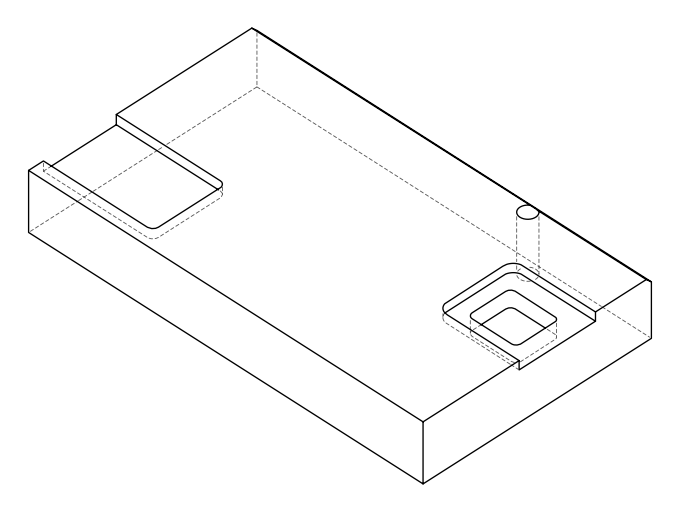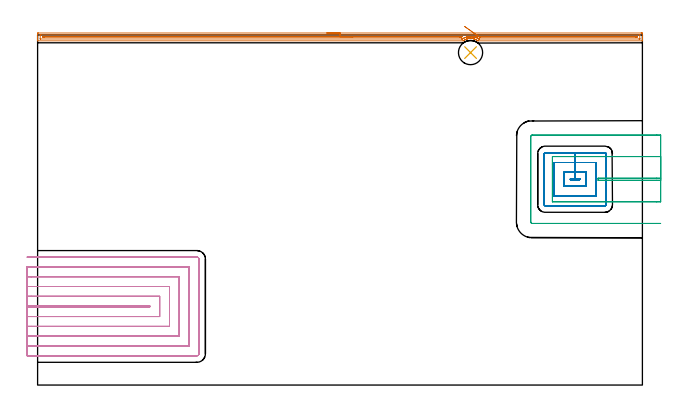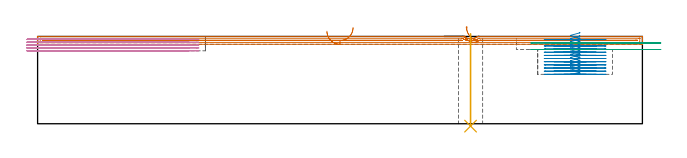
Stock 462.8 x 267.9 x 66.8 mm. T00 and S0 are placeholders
(PLAN: 5 operations, 4 tool changes, 44.7 min)
(1 AREA_MILL | FG_CHAMFER_SURFACE | UGT0205_001 | 11.3 min | 8330 mm3)
(2 MILL_RECTANGULAR_POCKET | POCKET_RECTANGULAR_STRAIGHT | NXT0201_013 | Follow Part, ap 2.5, ae 75% | 10.21 min | 83150 mm3)
(3 MILL_SLOT | SLOT_PARTIAL_RECTANGULAR | UGT0201_105 | Follow Part, ap 5.5, ae 75% | 2.91 min | 57105 mm3)
(4 MILL_SLOT_1 | SLOT_PARTIAL_RECTANGULAR_1 | NXT0201_013 | Follow Part, ap 2.5, ae 75% | 19.96 min | 120582 mm3)
(5 INDEXABLE_INSERT_DRILL_THROUGH_HOLE_FROM_SOLID | STEP1HOLE | NXT0302_008 | 0.28 min | 17905 mm3)
(TOOL UGT0205_001 | Chamfer Mill 20 x 3 x 45 deg. | D20 FL50 Z2)
(TOOL NXT0201_013 | ENDMILL 10mm | D10 FL30 Z4)
(TOOL UGT0201_105 | End Mill 22 mm | D22 FL25 Z2)
(TOOL NXT0302_008 | Index. Insert Drill 18.5mm [880-D1850L25-05] | D18.5 PA176 FL93 Z2)
(OP 1 AREA_MILL)
G17 G21 G94 G90
T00 M6
G54
G17 G0 G90 X221.4 Y269.4 S1061 M3
G43 Z76.8 H0
Z70.8
G94 G1 X221.438 Z69.928 F250.
X221.552 Z69.064
X221.741 Z68.212
X222.003 Z67.38
X222.337 Z66.574
X222.74 Z65.8
X223.208 Z65.064
X223.74 Z64.372
X224.329 Z63.729
X224.972 Z63.14
X225.664 Z62.608
X226.4 Z62.14
X227.174 Z61.737
X227.98 Z61.403
X228.812 Z61.141
X229.664 Z60.952
X230.528 Z60.838
X231.4 Z60.8
X461.81
X462.19 Y269.399 Z60.801
X462.565 Y269.396 Z60.802
X462.79 Y269.392 Z60.804
X462.8 Y269.027 Z61.169
Y266.4 Z63.794
Y265.846 Z64.351
Y265.524 Z64.672
Y264.97 Z65.226
Y264.648 Z65.546
Y263.673 Z66.526
X462.797 Y263.534 Z66.658
X462.79 Y263.402 Z66.788
X462.636 Y263.4 Z66.8
X337.197
X336.898 Y263.401 Z66.794
X336.878 Y263.404 Z66.79
X336.72 Y263.511 Z66.686
X336.456 Y263.69 Z66.509
X336.384 Y263.736 Z66.464
X336.007 Y263.975 Z66.225
X335.914 Y264.03 Z66.17
X335.898 Y264.038 Z66.162
X335.516 Y264.237 Z65.96
X335.113 Y264.432 Z65.768
X334.668 Y264.615 Z65.584
X334.219 Y264.776 Z65.421
X334.072 Y264.821 Z65.374
X333.83 Y264.899 Z65.298
X333.743 Y264.919 Z65.278
X333.626 Y264.946 Z65.248
X333.325 Y265.02 Z65.178
X332.878 Y265.108 Z65.091
X332.733 Y265.128 Z65.068
X332.501 Y265.163 Z65.035
X332.431 Y265.173 Z65.025
X332.16 Y265.199 Z64.998
X332.15 Y265.2 Z64.997
X332.037 Y265.209 Z64.984
X331.984 Y265.215 Z64.979
X331.967 Y265.216 Z64.978
X331.84 Y265.221 Z64.968
X331.761 Y265.224 Z64.963
X331.537 Y265.237 Z64.955
X331.089 Y265.238 Z64.953
X331.007 Y265.233 Z64.955
X330.82 Y265.225 Z64.968
X330.684 Y265.218 Z64.973
X330.642 Y265.216 Z64.976
X330.195 Y265.176 Z65.022
X329.748 Y265.113 Z65.087
X329.632 Y265.09 Z65.109
X329.3 Y265.025 Z65.173
X329.162 Y264.992 Z65.204
X329.113 Y264.981 Z65.217
X328.952 Y264.945 Z65.255
X328.854 Y264.922 Z65.278
X328.769 Y264.9 Z65.3
X328.363 Y264.769 Z65.427
X328.269 Y264.735 Z65.459
X328.079 Y264.67 Z65.53
X328.019 Y264.648 Z65.551
X327.96 Y264.627 Z65.571
X327.823 Y264.568 Z65.627
X327.511 Y264.44 Z65.759
X327.066 Y264.23 Z65.968
X326.69 Y264.029 Z66.169
X326.172 Y263.71 Z66.489
X326.037 Y263.618 Z66.581
X325.874 Y263.507 Z66.692
X325.712 Y263.404 Z66.789
X325.591 Y263.4 Z66.8
X0.164
X0.01 Y263.402 Z66.788
X0.003 Y263.534 Z66.658
X0. Y263.674 Z66.526
Y264.005 Z66.194
Y264.648 Z65.546
Y265.846 Z64.351
Y266.4 Z63.794
Y268.75 Z61.446
X0.004 Y269.027 Z61.169
X0.01 Y269.392 Z60.804
X0.235 Y269.396 Z60.802
X0.61 Y269.4 Z60.8
X231.4
Y267.986 Z62.214
X460.404 Y267.985 Z62.215
X460.575 Y267.984 Z62.216
X460.752 Y267.98 Z62.22
X460.788 Y267.979 Z62.221
X460.793 Y267.955 Z62.245
X460.796 Y267.926 Z62.274
X460.799 Y267.764 Z62.436
X460.8 Y265.006 Z65.194
X460.798 Y264.903 Z65.297
X460.794 Y264.834 Z65.366
X460.79 Y264.82 Z65.38
X460.787 Y264.818 Z65.382
X460.766 Y264.816 Z65.384
X460.404 Y264.814 Z65.386
X460.235
X338.09 Y264.815 Z65.385
X337.92 Y264.816 Z65.384
X337.741 Y264.819 Z65.381
X337.698 Y264.821 Z65.379
X337.635 Y264.852 Z65.348
X337.503 Y264.928 Z65.272
X337.197 Y265.106 Z65.094
X336.394 Y265.524 Z64.676
X336.304 Y265.568 Z64.632
X336.219 Y265.608 Z64.592
X335.412 Y265.927 Z64.273
X334.78 Y266.144 Z64.056
X334.519 Y266.222 Z63.978
X334.439 Y266.243 Z63.957
X333.771 Y266.4 Z63.8
X333.626 Y266.429 Z63.771
X333.59 Y266.435 Z63.765
X332.733 Y266.565 Z63.635
X332.546 Y266.584 Z63.616
X331.84 Y266.637 Z63.563
X331.587 Y266.648 Z63.552
X330.948 Y266.646 Z63.554
X330.709 Y266.634 Z63.566
X330.055 Y266.584 Z63.616
X329.884 Y266.567 Z63.633
X329.162 Y266.462 Z63.738
X329.108 Y266.453 Z63.747
X328.829 Y266.4 Z63.8
X328.328 Y266.285 Z63.915
X328.269 Y266.27 Z63.93
X327.683 Y266.099 Z64.101
X327.551 Y266.058 Z64.142
X327.376 Y265.998 Z64.202
X327.024 Y265.87 Z64.33
X326.484 Y265.649 Z64.551
X326.396 Y265.61 Z64.59
X326.211 Y265.524 Z64.676
X325.717 Y265.276 Z64.924
X325.591 Y265.208 Z64.992
X325.231 Y265.001 Z65.199
X325.025 Y264.881 Z65.319
X324.956 Y264.843 Z65.357
X324.919 Y264.824 Z65.376
X324.878 Y264.821 Z65.379
X324.698 Y264.817 Z65.383
X324.528 Y264.815 Z65.385
X2.396
X2.225 Y264.816 Z65.384
X2.048 Y264.82 Z65.38
X2.012 Y264.821 Z65.379
X2.007 Y264.845 Z65.355
X2.004 Y264.874 Z65.326
X2.001 Y265.036 Z65.164
X2. Y267.794 Z62.406
X2.002 Y267.897 Z62.303
X2.006 Y267.966 Z62.234
X2.01 Y267.98 Z62.22
X2.013 Y267.982 Z62.218
X2.034 Y267.984 Z62.216
X2.396 Y267.986 Z62.214
X2.565
X231.4
Y266.572 Z63.628
X324.698 Y266.571 Z63.629
X324.748 Y266.569 Z63.631
X324.793 Y266.565 Z63.635
X324.799 Y266.563 Z63.637
X324.784 Y266.552 Z63.648
X324.749 Y266.531 Z63.669
X324.489 Y266.4 Z63.8
X324.152 Y266.235 Z63.965
X323.977 Y266.231 Z63.969
X323.805 Y266.23 Z63.97
X323.087 Y266.228 Z63.972
X5.074 Y266.229 Z63.971
X4.355 Y266.23 Z63.97
X4.182 Y266.232 Z63.968
X4.016 Y266.235 Z63.965
X4.01 Y266.4 Z63.8
X4.014 Y266.565 Z63.635
X4.182 Y266.567 Z63.633
X4.9 Y266.571 Z63.629
X231.4 Y266.572 Z63.628
X232.272 Z63.667
X233.136 Z63.78
X233.988 Z63.969
X234.82 Z64.232
X235.626 Z64.565
X236.4 Z64.968
X237.136 Z65.437
X237.828 Z65.968
X238.471 Z66.557
X239.06 Z67.201
X239.592 Z67.893
X240.06 Z68.628
X240.463 Z69.402
X240.797 Z70.208
X241.059 Z71.04
X241.248 Z71.892
X241.362 Z72.757
X241.4 Z73.628
G0 Z76.8
X328.311 Y266.129
Z74.082
G1 X328.309 Z73.209
X328.383 Y266.132 Z72.34
X328.533 Y266.139 Z71.481
X328.756 Y266.149 Z70.638
X329.053 Y266.163 Z69.817
X329.419 Y266.18 Z69.026
X329.853 Y266.2 Z68.269
X330.352 Y266.222 Z67.553
X330.91 Y266.248 Z66.884
X331.525 Y266.276 Z66.266
X332.192 Y266.307 Z65.704
X332.904 Y266.34 Z65.202
X333.658 Y266.374 Z64.764
X334.447 Y266.41 Z64.393
X335.266 Y266.448 Z64.093
X336.107 Y266.486 Z63.866
X336.965 Y266.526 Z63.712
X337.833 Y266.566 Z63.634
X337.917 Y266.57 Z63.63
X338.008 Y266.571 Z63.629
X338.09 Y266.572 Z63.628
X458.444 Y266.571 Z63.629
X458.618 Y266.569 Z63.631
X458.784 Y266.565 Z63.635
X458.79 Y266.4 Z63.8
X458.786 Y266.235 Z63.965
X458.618 Y266.233 Z63.967
X457.9 Y266.229 Z63.971
X457.726 Y266.228 Z63.972
X338.983 Y266.229 Z63.971
X338.808 Y266.23 Z63.97
X338.461 Y266.236 Z63.965
X338.098 Y266.4 Z63.8
X338.082 Y266.408 Z63.792
X337.943 Y266.488 Z63.712
X337.833 Y266.566 Z63.634
X337.2 Y267.012 Z63.232
X336.542 Y267.477 Z62.898
X335.862 Y267.957 Z62.636
X335.166 Y268.448 Z62.448
X334.46 Y268.947 Z62.334
X333.748 Y269.45 Z62.297
X333.036 Y269.953 Z62.335
X332.329 Y270.452 Z62.449
X331.634 Y270.943 Z62.638
X330.954 Y271.423 Z62.901
X330.296 Y271.888 Z63.235
X329.664 Y272.334 Z63.638
X329.063 Y272.758 Z64.107
X328.498 Y273.157 Z64.639
X327.973 Y273.528 Z65.228
X327.491 Y273.868 Z65.872
X327.058 Y274.174 Z66.564
X326.675 Y274.444 Z67.3
G0 Z76.8
M5
M2
(OP 2 MILL_RECTANGULAR_POCKET)
G17 G21 G94 G90
T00 M6
G54
G17 G0 G90 X414.485 Y157.2 S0 M3
G43 Z76.8 H0
Z69.8
G94 G1 X414.9 Z69.689 F250.
Y157.8 Z69.528
X407.7 Z67.599
Y157.2 Z67.438
X414.9 Z65.509
Y157.8 Z65.348
X411.3 Z64.383
X407.7 F500.
Y157.2
X414.9
Y157.8
X411.3
Y162.8
X402.7
Y152.2
X419.9
Y162.8
X411.3
Y170.3
X395.2
Y144.7
X427.4
Y170.3
X411.3
Y177.8
X388.4
G3 X387.7 Y177.1 R0.7
G1 Y137.9
G3 X388.4 Y137.2 R0.7
G1 X434.2
G3 X434.9 Y137.9 R0.7
G1 Y177.1
G3 X434.2 Y177.8 R0.7
G1 X411.3
X410.3
G0 X414.485 Y157.2 Z67.383
G1 X414.9 Z67.272 F250.
Y157.8 Z67.111
X407.7 Z65.182
Y157.2 Z65.021
X414.9 Z63.092
Y157.8 Z62.931
X411.3 Z61.967
X407.7 F500.
Y157.2
X414.9
Y157.8
X411.3
Y162.8
X402.7
Y152.2
X419.9
Y162.8
X411.3
Y170.3
X395.2
Y144.7
X427.4
Y170.3
X411.3
Y177.8
X388.4
G3 X387.7 Y177.1 R0.7
G1 Y137.9
G3 X388.4 Y137.2 R0.7
G1 X434.2
G3 X434.9 Y137.9 R0.7
G1 Y177.1
G3 X434.2 Y177.8 R0.7
G1 X411.3
X410.3
G0 X414.485 Y157.2 Z64.967
G1 X414.9 Z64.855 F250.
Y157.8 Z64.695
X407.7 Z62.765
Y157.2 Z62.605
X414.9 Z60.675
Y157.8 Z60.515
X411.3 Z59.55
X407.7 F500.
Y157.2
X414.9
Y157.8
X411.3
Y162.8
X402.7
Y152.2
X419.9
Y162.8
X411.3
Y170.3
X395.2
Y144.7
X427.4
Y170.3
X411.3
Y177.8
X388.4
G3 X387.7 Y177.1 R0.7
G1 Y137.9
G3 X388.4 Y137.2 R0.7
G1 X434.2
G3 X434.9 Y137.9 R0.7
G1 Y177.1
G3 X434.2 Y177.8 R0.7
G1 X411.3
X410.3
G0 X414.485 Y157.2 Z62.55
G1 X414.9 Z62.439 F250.
Y157.8 Z62.278
X407.7 Z60.349
Y157.2 Z60.188
X414.9 Z58.259
Y157.8 Z58.098
X411.3 Z57.133
X407.7 F500.
Y157.2
X414.9
Y157.8
X411.3
Y162.8
X402.7
Y152.2
X419.9
Y162.8
X411.3
Y170.3
X395.2
Y144.7
X427.4
Y170.3
X411.3
Y177.8
X388.4
G3 X387.7 Y177.1 R0.7
G1 Y137.9
G3 X388.4 Y137.2 R0.7
G1 X434.2
G3 X434.9 Y137.9 R0.7
G1 Y177.1
G3 X434.2 Y177.8 R0.7
G1 X411.3
X410.3
G0 X414.485 Y157.2 Z60.133
G1 X414.9 Z60.022 F250.
Y157.8 Z59.861
X407.7 Z57.932
Y157.2 Z57.771
X414.9 Z55.842
Y157.8 Z55.681
X411.3 Z54.717
X407.7 F500.
Y157.2
X414.9
Y157.8
X411.3
Y162.8
X402.7
Y152.2
X419.9
Y162.8
X411.3
Y170.3
X395.2
Y144.7
X427.4
Y170.3
X411.3
Y177.8
X388.4
G3 X387.7 Y177.1 R0.7
G1 Y137.9
G3 X388.4 Y137.2 R0.7
G1 X434.2
G3 X434.9 Y137.9 R0.7
G1 Y177.1
G3 X434.2 Y177.8 R0.7
G1 X411.3
X410.3
G0 X414.485 Y157.2 Z57.717
G1 X414.9 Z57.605 F250.
Y157.8 Z57.445
X407.7 Z55.515
Y157.2 Z55.355
X414.9 Z53.425
Y157.8 Z53.265
X411.3 Z52.3
X407.7 F500.
Y157.2
X414.9
Y157.8
X411.3
Y162.8
X402.7
Y152.2
X419.9
Y162.8
X411.3
Y170.3
X395.2
Y144.7
X427.4
Y170.3
X411.3
Y177.8
X388.4
G3 X387.7 Y177.1 R0.7
G1 Y137.9
G3 X388.4 Y137.2 R0.7
G1 X434.2
G3 X434.9 Y137.9 R0.7
G1 Y177.1
G3 X434.2 Y177.8 R0.7
G1 X411.3
X410.3
G0 X414.485 Y157.2 Z55.3
G1 X414.9 Z55.189 F250.
Y157.8 Z55.028
X407.7 Z53.099
Y157.2 Z52.938
X414.9 Z51.009
Y157.8 Z50.848
X411.3 Z49.883
X407.7 F500.
Y157.2
X414.9
Y157.8
X411.3
Y162.8
X402.7
Y152.2
X419.9
Y162.8
X411.3
Y170.3
X395.2
Y144.7
X427.4
Y170.3
X411.3
Y177.8
X388.4
G3 X387.7 Y177.1 R0.7
G1 Y137.9
G3 X388.4 Y137.2 R0.7
G1 X434.2
G3 X434.9 Y137.9 R0.7
G1 Y177.1
G3 X434.2 Y177.8 R0.7
G1 X411.3
X410.3
G0 X414.485 Y157.2 Z52.883
G1 X414.9 Z52.772 F250.
Y157.8 Z52.611
X407.7 Z50.682
Y157.2 Z50.521
X414.9 Z48.592
Y157.8 Z48.431
X411.3 Z47.467
X407.7 F500.
Y157.2
X414.9
Y157.8
X411.3
Y162.8
X402.7
Y152.2
X419.9
Y162.8
X411.3
Y170.3
X395.2
Y144.7
X427.4
Y170.3
X411.3
Y177.8
X388.4
G3 X387.7 Y177.1 R0.7
G1 Y137.9
G3 X388.4 Y137.2 R0.7
G1 X434.2
G3 X434.9 Y137.9 R0.7
G1 Y177.1
G3 X434.2 Y177.8 R0.7
G1 X411.3
X410.3
G0 X414.485 Y157.2 Z50.467
G1 X414.9 Z50.355 F250.
Y157.8 Z50.195
X407.7 Z48.265
Y157.2 Z48.105
X414.9 Z46.175
Y157.8 Z46.015
X411.3 Z45.05
X407.7 F500.
Y157.2
X414.9
Y157.8
X411.3
Y162.8
X402.7
Y152.2
X419.9
Y162.8
X411.3
Y170.3
X395.2
Y144.7
X427.4
Y170.3
X411.3
Y177.8
X388.4
G3 X387.7 Y177.1 R0.7
G1 Y137.9
G3 X388.4 Y137.2 R0.7
G1 X434.2
G3 X434.9 Y137.9 R0.7
G1 Y177.1
G3 X434.2 Y177.8 R0.7
G1 X411.3
X410.3
G0 X414.485 Y157.2 Z48.05
G1 X414.9 Z47.939 F250.
Y157.8 Z47.778
X407.7 Z45.849
Y157.2 Z45.688
X414.9 Z43.759
Y157.8 Z43.598
X411.3 Z42.633
X407.7 F500.
Y157.2
X414.9
Y157.8
X411.3
Y162.8
X402.7
Y152.2
X419.9
Y162.8
X411.3
Y170.3
X395.2
Y144.7
X427.4
Y170.3
X411.3
Y177.8
X388.4
G3 X387.7 Y177.1 R0.7
G1 Y137.9
G3 X388.4 Y137.2 R0.7
G1 X434.2
G3 X434.9 Y137.9 R0.7
G1 Y177.1
G3 X434.2 Y177.8 R0.7
G1 X411.3
X410.3
G0 X414.485 Y157.2 Z45.633
G1 X414.9 Z45.522 F250.
Y157.8 Z45.361
X407.7 Z43.432
Y157.2 Z43.271
X414.9 Z41.342
Y157.8 Z41.181
X411.3 Z40.217
X407.7 F500.
Y157.2
X414.9
Y157.8
X411.3
Y162.8
X402.7
Y152.2
X419.9
Y162.8
X411.3
Y170.3
X395.2
Y144.7
X427.4
Y170.3
X411.3
Y177.8
X388.4
G3 X387.7 Y177.1 R0.7
G1 Y137.9
G3 X388.4 Y137.2 R0.7
G1 X434.2
G3 X434.9 Y137.9 R0.7
G1 Y177.1
G3 X434.2 Y177.8 R0.7
G1 X411.3
X410.3
G0 X414.485 Y157.2 Z43.217
G1 X414.9 Z43.105 F250.
Y157.8 Z42.945
X407.7 Z41.015
Y157.2 Z40.855
X414.9 Z38.925
Y157.8 Z38.765
X411.3 Z37.8
X407.7 F500.
Y157.2
X414.9
Y157.8
X411.3
Y162.8
X402.7
Y152.2
X419.9
Y162.8
X411.3
Y170.3
X395.2
Y144.7
X427.4
Y170.3
X411.3
Y177.8
X388.4
G3 X387.7 Y177.1 R0.7
G1 Y137.9
G3 X388.4 Y137.2 R0.7
G1 X434.2
G3 X434.9 Y137.9 R0.7
G1 Y177.1
G3 X434.2 Y177.8 R0.7
G1 X411.3
X410.3
G0 Z76.8
M5
M2
(OP 3 MILL_SLOT)
G17 G21 G94 G90
T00 M6
G54
G17 G0 G90 X476.8 Y158.3 S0 M3
G43 Z76.8 H0
Z61.8
G94 G1 X473.8 F250.
X428.9 F500.
Y156.7
X473.8
X476.8 F250.
Y174.8
X473.8
X393.9 F500.
Y171.8
Y168.8 F250.
Y146.2 F500.
Y143.2 F250.
Y140.2 F500.
X473.8
X476.8 F250.
Y191.3
X473.8
X378.4 F500.
G3 X377.4 Y190.3 R1.
G1 Y124.7
G3 X378.4 Y123.7 R1.
G1 X473.8
X476.8 F250.
G0 Y158.3 Z56.8
G1 X473.8
X428.9 F500.
Y156.7
X473.8
X476.8 F250.
Y174.8
X473.8
X393.9 F500.
Y171.8
Y168.8 F250.
Y146.2 F500.
Y143.2 F250.
Y140.2 F500.
X473.8
X476.8 F250.
Y191.3
X473.8
X378.4 F500.
G3 X377.4 Y190.3 R1.
G1 Y124.7
G3 X378.4 Y123.7 R1.
G1 X473.8
X476.8 F250.
G0 Z76.8
M5
M2
(OP 4 MILL_SLOT_1)
G17 G21 G94 G90
T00 M6
G54
G17 G0 G90 X-8. Y59.9 S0 M3
G43 Z76.8 H0
Z64.6
G94 G1 X-5. F250.
X85.9 F500.
Y60.4
X-5.
X-8. F250.
Y52.4
X-5.
X93.4 F500.
Y67.9
X-5.
X-8. F250.
Y44.9
X-5.
X100.9 F500.
Y75.4
X-5.
X-8. F250.
Y37.4
X-5.
X108.4 F500.
Y82.9
X-5.
X-8. F250.
Y29.9
X-5.
X115.9 F500.
Y90.4
X-5.
X-8. F250.
Y22.4
X-5.
X121.9 F500.
G3 X123.4 Y23.9 R1.5
G1 Y96.4
G3 X121.9 Y97.9 R1.5
G1 X-5.
X-8. F250.
G0 Y59.9 Z62.4
G1 X-5.
X85.9 F500.
Y60.4
X-5.
X-8. F250.
Y52.4
X-5.
X93.4 F500.
Y67.9
X-5.
X-8. F250.
Y44.9
X-5.
X100.9 F500.
Y75.4
X-5.
X-8. F250.
Y37.4
X-5.
X108.4 F500.
Y82.9
X-5.
X-8. F250.
Y29.9
X-5.
X115.9 F500.
Y90.4
X-5.
X-8. F250.
Y22.4
X-5.
X121.9 F500.
G3 X123.4 Y23.9 R1.5
G1 Y96.4
G3 X121.9 Y97.9 R1.5
G1 X-5.
X-8. F250.
G0 Y59.9 Z60.2
G1 X-5.
X85.9 F500.
Y60.4
X-5.
X-8. F250.
Y52.4
X-5.
X93.4 F500.
Y67.9
X-5.
X-8. F250.
Y44.9
X-5.
X100.9 F500.
Y75.4
X-5.
X-8. F250.
Y37.4
X-5.
X108.4 F500.
Y82.9
X-5.
X-8. F250.
Y29.9
X-5.
X115.9 F500.
Y90.4
X-5.
X-8. F250.
Y22.4
X-5.
X121.9 F500.
G3 X123.4 Y23.9 R1.5
G1 Y96.4
G3 X121.9 Y97.9 R1.5
G1 X-5.
X-8. F250.
G0 Y59.9 Z58.
G1 X-5.
X85.9 F500.
Y60.4
X-5.
X-8. F250.
Y52.4
X-5.
X93.4 F500.
Y67.9
X-5.
X-8. F250.
Y44.9
X-5.
X100.9 F500.
Y75.4
X-5.
X-8. F250.
Y37.4
X-5.
X108.4 F500.
Y82.9
X-5.
X-8. F250.
Y29.9
X-5.
X115.9 F500.
Y90.4
X-5.
X-8. F250.
Y22.4
X-5.
X121.9 F500.
G3 X123.4 Y23.9 R1.5
G1 Y96.4
G3 X121.9 Y97.9 R1.5
G1 X-5.
X-8. F250.
G0 Y59.9 Z55.8
G1 X-5.
X85.9 F500.
Y60.4
X-5.
X-8. F250.
Y52.4
X-5.
X93.4 F500.
Y67.9
X-5.
X-8. F250.
Y44.9
X-5.
X100.9 F500.
Y75.4
X-5.
X-8. F250.
Y37.4
X-5.
X108.4 F500.
Y82.9
X-5.
X-8. F250.
Y29.9
X-5.
X115.9 F500.
Y90.4
X-5.
X-8. F250.
Y22.4
X-5.
X121.9 F500.
G3 X123.4 Y23.9 R1.5
G1 Y96.4
G3 X121.9 Y97.9 R1.5
G1 X-5.
X-8. F250.
G0 Z76.8
M5
M2
(OP 5 INDEXABLE_INSERT_DRILL_THROUGH_HOLE_FROM_SOLID)
G17 G21 G94 G90
T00 M6
G54
G17 G0 G90 X331.3 Y254.4 S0 M3
G43 Z76.8 H1
G94 G81 G98 Z-1.823 F250. R68.8
G80
M5
M2
